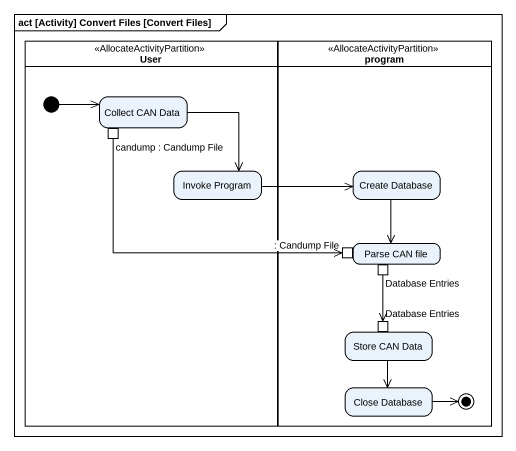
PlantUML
@startuml
mainframe act [Activity] Convert Files [Convert Files]
hide empty description
state User <<AllocateActivityPartition>> {
  state "Collect CAN Data" as Collect_CAN_Data {
    state "candump : Candump File" as candump_Candump_File <<outputPin>>
  }
  state "Invoke Program" as Invoke_Program
  [*] -right-> Collect_CAN_Data
}
state program <<AllocateActivityPartition>> {
  state "Create Database" as Create_Database
  state "Parse CAN file" as Parse_CAN_file {
    state ": Candump File" as Candump_File <<inputPin>>
    state "Database Entries" as Database_Entries <<outputPin>>
  }
  state "Store CAN Data" as Store_CAN_Data {
    state "Database Entries" as Database_Entries_2 <<inputPin>>
  }
  state "Close Database" as Close_Database
  Close_Database -right-> [*]
}
Collect_CAN_Data --> Invoke_Program
candump_Candump_File -right-> Candump_File
Invoke_Program -right-> Create_Database
Create_Database --> Parse_CAN_file
Database_Entries --> Database_Entries_2
Store_CAN_Data --> Close_Database
@enduml
